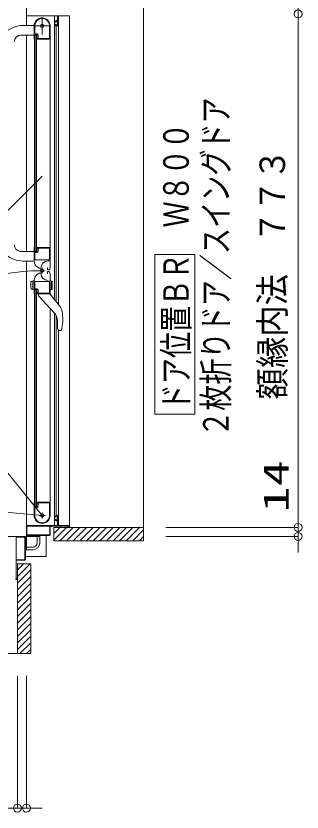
# Model space of a CAD drawing. Units: millimetres on the paper. Extents: x -305 to 305, y -152 to 152.
# Drawn here: x -114.2 to -92.7, y -10.7 to 49.2 of the extents above; entities that cross this region are included whole.
import ezdxf
from ezdxf.enums import TextEntityAlignment as Align

# ---------------------------------------------------------------- set-up
doc = ezdxf.new("R2010")
doc.units = ezdxf.units.MM
doc.linetypes.add('LONG_CHAIN', pattern=[21, 18, -1, 1, -1])
doc.linetypes.add('LONG_DOUBLE_CHAIN', pattern=[21.8, 18, -1, 0.6, -0.6, 0.6, -1])
doc.layers.add('0-0_0', color=7, linetype='Continuous', lineweight=9)
doc.layers.add('0-1_VIEW0001', color=7, linetype='Continuous', lineweight=9)
doc.styles.add('ＭＳ ゴシック', font='')
doc.styles.get('ＭＳ ゴシック').set_extended_font_data('MS Gothic')

# ---------------------------------------------------------------- blocks, each defined once
blk = doc.blocks.new('_ORIGIN')
at = {"layer": '0-0_0'}
blk.add_line((0, 0), (-1, 0), dxfattribs=at)
blk.add_circle((0, 0), 0.5, dxfattribs=at)

msp = doc.modelspace()

# ---------------------------------------------------------------- linework, layer by layer
at = {"layer": '0-0_0'}
for p, q in [((-92.984, 48.804), (-92.984, 11.354)), ((-92.984, 10.754), (-92.984, 16.001)), ((-92.984, 11.354), (-92.984, 11.954)), ((-102.945, 10.754), (-92.984, 10.754)), ((-102.945, 10.754), (-92.984, 10.754)), ((-92.984, 10.754), (-92.984, 10.074)), ((-102.945, 10.074), (-92.984, 10.074)), ((-92.984, 9.474), (-92.984, 8.874)), ((-114.114, -0.416), (-114.114, -10.375)), ((-114.114, -0.416), (-114.114, -10.375)), ((-113.434, -0.416), (-113.434, -10.375)), ((-114.114, -10.375), (-119.362, -10.375)), ((-114.114, -10.375), (-113.434, -10.375)), ((-112.834, -10.375), (-112.234, -10.375))]:
    msp.add_line(p, q, dxfattribs=at)
at = {"layer": '0-1_VIEW0001'}
for p, q in [((-104.609, 50.347), (-104.609, 9.748)), ((-113.434, 49.95), (-113.434, 48.524)), ((-111.114, 49.248), (-113.409, 49.248)), ((-111.328, 27.903), (-111.328, 49.248)), ((-111.099, 48.913), (-111.099, 49.233)), ((-111.049, 49.233), (-111.049, 48.548)), ((-110.199, 49.248), (-111.034, 49.248)), ((-111.011, 27.519), (-111.011, 49.248)), ((-110.184, 10.898), (-110.184, 49.248)), ((-111.699, 48.572), (-111.699, 47.558)), ((-111.249, 48.793), (-111.249, 48.848)), ((-111.249, 48.548), (-111.249, 48.613)), ((-111.214, 48.778), (-111.234, 48.778)), ((-111.234, 48.628), (-111.214, 48.628)), ((-111.199, 48.898), (-111.114, 48.898)), ((-111.199, 48.838), (-111.199, 48.793)), ((-111.199, 48.613), (-111.199, 48.568)), ((-111.114, 48.853), (-111.184, 48.853)), ((-111.184, 48.553), (-111.114, 48.553)), ((-111.099, 48.568), (-111.099, 48.838)), ((-113.677, 48.523), (-112.859, 48.526)), ((-112.849, 47.513), (-112.849, 48.498)), ((-112.804, 47.968), (-112.804, 48.498)), ((-111.649, 48.499), (-111.649, 31.823)), ((-111.099, 48.498), (-111.199, 48.498)), ((-111.188, 27.733), (-111.188, 48.498)), ((-113.844, 47.803), (-112.849, 47.803)), ((-113.434, 47.798), (-113.434, 31.524)), ((-112.834, 31.823), (-112.834, 47.498)), ((-112.808, 47.498), (-112.834, 47.498)), ((-112.786, 47.52), (-112.795, 47.505)), ((-112.684, 47.823), (-112.784, 47.823)), ((-112.784, 31.498), (-112.784, 47.823)), ((-112.634, 47.848), (-112.759, 47.848)), ((-112.614, 47.893), (-112.729, 47.893)), ((-112.684, 31.498), (-112.684, 47.823)), ((-112.624, 47.527), (-112.624, 47.533)), ((-112.614, 47.505), (-112.622, 47.52)), ((-111.659, 47.498), (-112.601, 47.498)), ((-112.584, 47.573), (-112.584, 47.798)), ((-112.539, 47.558), (-112.539, 47.818)), ((-111.709, 47.548), (-112.529, 47.548)), ((-112.849, 31.808), (-112.849, 30.822)), ((-112.834, 31.823), (-112.808, 31.823)), ((-112.795, 31.816), (-112.786, 31.802)), ((-112.624, 31.788), (-112.624, 31.794)), ((-112.622, 31.802), (-112.614, 31.816)), ((-111.649, 31.823), (-112.601, 31.823)), ((-112.524, 31.773), (-111.709, 31.773)), ((-111.699, 31.763), (-111.699, 30.903)), ((-111.649, 31.854), (-111.649, 30.284)), ((-113.914, 31.524), (-112.859, 31.524)), ((-112.804, 30.908), (-112.804, 31.358)), ((-112.784, 31.498), (-112.684, 31.498)), ((-112.759, 31.473), (-112.634, 31.473)), ((-112.729, 31.433), (-112.614, 31.433)), ((-112.584, 31.523), (-112.584, 31.748)), ((-112.539, 31.508), (-112.539, 31.758)), ((-100.755, 31.285), (-103.755, 31.285)), ((-103.755, 19.285), (-103.755, 31.285)), ((-100.755, 19.285), (-100.755, 31.285)), ((-113.677, 30.798), (-112.859, 30.796)), ((-113.434, 9.073), (-113.434, 30.798)), ((-113.434, 30.798), (-113.434, 10.198)), ((-111.709, 30.893), (-112.789, 30.893)), ((-111.723, 30.803), (-111.803, 30.803)), ((-112.419, 30.227), (-112.549, 30.302)), ((-112.343, 30.263), (-112.343, 29.883)), ((-111.854, 30.158), (-111.854, 30.308)), ((-111.854, 29.988), (-111.854, 29.838)), ((-111.799, 30.133), (-111.829, 30.133)), ((-111.799, 30.013), (-111.829, 30.013)), ((-112.419, 29.919), (-112.549, 29.844)), ((-111.649, 28.293), (-111.649, 29.863)), ((-113.099, 29.198), (-113.099, 28.747)), ((-112.849, 29.323), (-113.044, 29.27)), ((-112.949, 28.649), (-112.949, 29.296)), ((-112.849, 28.338), (-112.849, 29.324)), ((-112.804, 29.238), (-112.804, 28.788)), ((-111.709, 29.253), (-112.789, 29.253)), ((-111.699, 28.383), (-111.699, 29.243)), ((-111.549, 28.649), (-111.549, 29.296)), ((-111.499, 29.256), (-111.499, 28.69)), ((-112.849, 28.623), (-113.044, 28.675)), ((-112.834, 28.323), (-112.834, 12.648)), ((-112.834, 28.323), (-112.808, 28.323)), ((-112.795, 28.33), (-112.786, 28.345)), ((-112.784, 28.648), (-112.784, 12.323)), ((-112.784, 28.648), (-112.684, 28.648)), ((-112.759, 28.673), (-112.634, 28.673)), ((-112.729, 28.713), (-112.614, 28.713)), ((-112.684, 28.648), (-112.684, 12.323)), ((-112.624, 28.358), (-112.624, 28.352)), ((-112.622, 28.345), (-112.614, 28.33)), ((-112.601, 28.323), (-111.659, 28.323)), ((-112.584, 28.623), (-112.584, 28.398)), ((-112.539, 28.638), (-112.539, 28.388)), ((-112.524, 28.373), (-111.709, 28.373)), ((-112.524, 28.323), (-112.524, 28.232)), ((-110.936, 27.428), (-111.674, 28.323)), ((-111.649, 28.623), (-111.525, 28.656)), ((-112.495, 28.161), (-111.317, 26.873)), ((-111.649, 11.648), (-111.649, 27.236)), ((-111.328, 10.898), (-111.328, 26.885)), ((-111.188, 11.648), (-111.188, 26.688)), ((-111.09, 26.289), (-111.09, 25.77)), ((-111.029, 25.609), (-111.027, 25.606)), ((-111.011, 10.898), (-111.011, 25.573)), ((-110.952, 25.573), (-110.87, 25.573)), ((-110.828, 25.587), (-110.8, 25.621)), ((-110.828, 25.587), (-110.828, 25.586)), ((-110.756, 25.736), (-110.8, 25.621)), ((-100.755, 19.285), (-103.755, 19.285)), ((-112.849, 12.633), (-112.849, 11.648)), ((-112.808, 12.648), (-112.834, 12.648)), ((-112.786, 12.627), (-112.795, 12.641)), ((-112.624, 12.619), (-112.624, 12.613)), ((-112.614, 12.641), (-112.622, 12.627)), ((-111.659, 12.648), (-112.601, 12.648)), ((-112.539, 12.588), (-112.539, 12.328)), ((-111.709, 12.598), (-112.529, 12.598)), ((-111.699, 11.574), (-111.699, 12.588)), ((-112.804, 12.178), (-112.804, 11.648)), ((-112.684, 12.323), (-112.784, 12.323)), ((-112.634, 12.298), (-112.759, 12.298)), ((-112.614, 12.253), (-112.729, 12.253)), ((-112.584, 12.573), (-112.584, 12.348)), ((-111.249, 11.598), (-111.249, 11.533)), ((-111.234, 11.518), (-111.214, 11.518)), ((-111.099, 11.648), (-111.199, 11.648)), ((-111.199, 11.533), (-111.199, 11.578)), ((-111.184, 11.593), (-111.114, 11.593)), ((-111.099, 11.578), (-111.099, 11.308)), ((-111.049, 10.913), (-111.049, 11.598)), ((-111.114, 10.898), (-113.409, 10.898)), ((-113.389, 10.833), (-113.389, 10.208)), ((-111.694, 10.848), (-113.374, 10.848)), ((-111.679, 10.208), (-111.679, 10.833)), ((-111.634, 10.198), (-111.634, 10.833)), ((-111.619, 10.848), (-110.249, 10.848)), ((-111.249, 11.353), (-111.249, 11.298)), ((-111.214, 11.368), (-111.234, 11.368)), ((-111.199, 11.308), (-111.199, 11.353)), ((-111.199, 11.248), (-111.114, 11.248)), ((-111.114, 11.293), (-111.184, 11.293)), ((-111.099, 11.233), (-111.099, 10.913)), ((-110.199, 10.898), (-111.034, 10.898)), ((-110.234, 10.833), (-110.234, 10.763)), ((-110.184, 10.763), (-110.184, 10.883)), ((-113.374, 10.193), (-111.694, 10.193)), ((-104.609, 10.748), (-111.359, 10.748)), ((-110.41, 10.748), (-111.359, 9.798)), ((-110.91, 10.748), (-111.359, 10.298)), ((-109.91, 10.748), (-110.909, 9.748)), ((-109.41, 10.748), (-110.409, 9.748)), ((-108.91, 10.748), (-109.909, 9.748)), ((-108.409, 10.748), (-109.409, 9.748)), ((-107.91, 10.748), (-108.909, 9.748)), ((-107.409, 10.748), (-108.409, 9.748)), ((-106.909, 10.748), (-107.909, 9.748)), ((-106.409, 10.748), (-107.409, 9.748)), ((-105.909, 10.748), (-106.909, 9.748)), ((-105.414, 10.748), (-106.414, 9.748)), ((-104.919, 10.748), (-105.919, 9.748)), ((-104.609, 10.563), (-105.425, 9.748)), ((-112.434, 10.073), (-134.159, 10.073)), ((-134.159, 10.073), (-113.559, 10.073)), ((-114.209, 8.333), (-114.209, 10.013)), ((-114.194, 10.028), (-113.569, 10.028)), ((-113.554, 10.013), (-113.554, 8.333)), ((-113.509, 10.023), (-113.509, 9.688)), ((-113.509, 9.618), (-113.509, 8.323)), ((-113.494, 9.673), (-113.444, 9.673)), ((-113.444, 9.633), (-113.494, 9.633)), ((-113.434, 9.663), (-113.434, 9.643)), ((-113.384, 10.148), (-113.049, 10.148)), ((-113.034, 10.133), (-113.034, 10.083)), ((-113.024, 10.073), (-113.004, 10.073)), ((-112.994, 10.083), (-112.994, 10.133)), ((-112.979, 10.148), (-111.684, 10.148)), ((-112.934, 10.073), (-112.934, 10.148)), ((-112.434, 10.073), (-112.834, 10.073)), ((-112.634, 10.073), (-112.634, 9.573)), ((-112.434, 10.073), (-112.434, 10.148)), ((-112.434, 10.073), (-112.434, 10.148)), ((-112.434, 10.073), (-112.434, 9.573)), ((-104.609, 10.068), (-104.93, 9.748)), ((-113.434, 9.573), (-113.509, 9.573)), ((-113.434, 9.073), (-113.509, 9.073)), ((-113.434, 9.073), (-113.509, 9.073)), ((-113.434, 9.473), (-113.434, 9.073)), ((-112.934, 9.273), (-113.434, 9.273)), ((-112.934, 9.073), (-113.434, 9.073)), ((-114.209, 8.258), (-114.209, 6.888)), ((-113.569, 8.318), (-114.194, 8.318)), ((-113.559, 8.273), (-114.194, 8.273)), ((-114.109, 1.248), (-114.109, 7.998)), ((-114.109, 7.048), (-113.159, 7.998)), ((-114.109, 7.548), (-113.659, 7.998)), ((-114.109, 6.548), (-113.109, 7.548)), ((-114.124, 6.823), (-114.244, 6.823)), ((-114.194, 6.873), (-114.124, 6.873)), ((-114.109, 6.048), (-113.109, 7.048)), ((-114.109, 5.548), (-113.109, 6.548)), ((-114.109, 5.048), (-113.109, 6.048)), ((-114.109, 4.548), (-113.109, 5.548)), ((-114.109, 4.048), (-113.109, 5.048)), ((-114.109, 3.548), (-113.109, 4.548)), ((-114.109, 3.048), (-113.109, 4.048)), ((-114.109, 2.548), (-113.109, 3.548)), ((-114.109, 2.053), (-113.109, 3.053)), ((-114.109, 1.558), (-113.109, 2.558)), ((-113.925, 1.248), (-113.109, 2.063)), ((-153.708, 1.248), (-113.109, 1.248)), ((-113.43, 1.248), (-113.109, 1.568))]:
    msp.add_line(p, q, dxfattribs=at)
at = {"layer": '0-1_VIEW0001', "linetype": 'LONG_CHAIN'}
for p, q in [((-112.249, 47.848), (-112.249, 49.148)), ((-112.899, 48.498), (-111.599, 48.498)), ((-112.037, 30.073), (-112.428, 30.073)), ((-112.249, 30.286), (-112.249, 29.861)), ((-112.019, 11.648), (-112.479, 11.648)), ((-112.249, 11.418), (-112.249, 11.878))]:
    msp.add_line(p, q, dxfattribs=at)
at = {"layer": '0-1_VIEW0001', "linetype": 'LONG_DOUBLE_CHAIN'}
for p, q in [((-112.249, 37.195), (-123.01, 26.434)), ((-112.249, 11.648), (-123.01, 24.908)), ((-128.114, 13.036), (-112.249, 11.648)), ((-111.934, 10.148), (-111.934, 8.573)), ((-113.509, 8.573), (-111.934, 8.573))]:
    msp.add_line(p, q, dxfattribs=at)
at = {"layer": '0-1_VIEW0001', "color": 5}
for p, q in [((-111.359, 10.748), (-104.609, 10.748)), ((-114.109, 7.998), (-114.109, 1.248))]:
    msp.add_line(p, q, dxfattribs=at)
at = {"layer": '0-1_VIEW0001'}
for points in [[(-111.649, 28.623), (-111.649, 29.323), (-111.525, 29.289)], [(-111.082, 25.709), (-111.083, 25.713), (-111.084, 25.717), (-111.085, 25.721), (-111.086, 25.726), (-111.087, 25.73), (-111.087, 25.734), (-111.088, 25.738), (-111.089, 25.743), (-111.089, 25.747), (-111.09, 25.752), (-111.09, 25.754), (-111.09, 25.756), (-111.09, 25.758), (-111.09, 25.76), (-111.09, 25.762), (-111.09, 25.764), (-111.09, 25.767), (-111.09, 25.769), (-111.09, 25.771), (-111.09, 25.773)], [(-111.029, 25.609), (-111.03, 25.61), (-111.031, 25.611), (-111.032, 25.612), (-111.033, 25.613), (-111.034, 25.614), (-111.035, 25.616), (-111.036, 25.617), (-111.037, 25.618), (-111.038, 25.62), (-111.039, 25.621), (-111.04, 25.622), (-111.041, 25.624), (-111.042, 25.625), (-111.043, 25.627), (-111.044, 25.628), (-111.045, 25.63), (-111.046, 25.631), (-111.047, 25.633), (-111.049, 25.635), (-111.051, 25.638), (-111.053, 25.641), (-111.054, 25.644), (-111.056, 25.647), (-111.058, 25.651), (-111.06, 25.654), (-111.062, 25.658), (-111.064, 25.661), (-111.066, 25.665), (-111.068, 25.669), (-111.069, 25.673), (-111.071, 25.677), (-111.073, 25.68), (-111.074, 25.684), (-111.076, 25.688), (-111.077, 25.692), (-111.078, 25.696), (-111.08, 25.7), (-111.081, 25.705), (-111.082, 25.709)], [(-110.87, 25.573), (-110.868, 25.573), (-110.866, 25.574), (-110.864, 25.574), (-110.861, 25.574), (-110.859, 25.574), (-110.857, 25.575), (-110.855, 25.575), (-110.853, 25.575), (-110.85, 25.576), (-110.848, 25.576), (-110.846, 25.577), (-110.844, 25.578), (-110.842, 25.578), (-110.839, 25.579), (-110.837, 25.58), (-110.835, 25.581), (-110.833, 25.582), (-110.831, 25.583), (-110.83, 25.585), (-110.828, 25.586)], [(-104.609, 9.748), (-111.359, 9.748), (-111.359, 10.749)], [(-113.109, 1.248), (-113.109, 7.998), (-114.11, 7.998)]]:
    msp.add_lwpolyline(points, dxfattribs=at)
for centre, radius in [((-112.249, 48.498), 0.125), ((-112.249, 30.073), 0.113), ((-112.249, 11.648), 0.125)]:
    msp.add_circle(centre, radius, dxfattribs=at)
for centre, radius, start, end in [((-113.409, 49.273), 0.025, 180, 270), ((-111.114, 49.233), 0.015, 0, 90), ((-111.034, 49.233), 0.015, 90, 180), ((-110.199, 49.263), 0.015, 270, 0), ((-112.249, 48.498), 0.6, 0, 180), ((-112.249, 48.498), 0.555, 7.76707, 180), ((-111.709, 48.572), 0.01, 0, 7.76707), ((-111.199, 48.848), 0.05, 90, 180), ((-111.234, 48.793), 0.015, 180, 270), ((-111.234, 48.613), 0.015, 90, 180), ((-111.199, 48.548), 0.05, 180, 270), ((-111.214, 48.793), 0.015, 270, 0), ((-111.214, 48.613), 0.015, 0, 90), ((-111.184, 48.838), 0.015, 90, 180), ((-111.184, 48.568), 0.015, 180, 270), ((-111.114, 48.913), 0.015, 270, 0), ((-111.114, 48.838), 0.015, 0, 90), ((-111.114, 48.568), 0.015, 270, 0), ((-111.099, 48.548), 0.05, 270, 0), ((-113.67, 46.453), 2.07, 90.2, 129.02418), ((-112.729, 47.968), 0.075, 180, 270), ((-113.844, 47.303), 0.5, 90, 180), ((-112.834, 47.513), 0.015, 180, 270), ((-112.808, 47.513), 0.015, 270, 329.03624), ((-112.799, 47.527), 0.015, 329.03624, 0), ((-112.759, 47.823), 0.025, 90, 180), ((-112.634, 47.798), 0.05, 0, 90), ((-112.609, 47.533), 0.015, 90, 180), ((-112.609, 47.527), 0.015, 180, 210.96376), ((-112.614, 47.818), 0.075, 0, 90), ((-112.601, 47.513), 0.015, 210.96376, 270), ((-112.609, 47.573), 0.025, 270, 0), ((-112.529, 47.558), 0.01, 180, 270), ((-111.709, 47.558), 0.01, 270, 0), ((-111.659, 47.508), 0.01, 270, 0), ((-113.844, 32.019), 0.5, 180, 262.04438), ((-112.834, 31.808), 0.015, 90, 180), ((-112.808, 31.808), 0.015, 30.96376, 90), ((-112.799, 31.794), 0.015, 0, 30.96376), ((-112.609, 31.794), 0.015, 149.03624, 180), ((-112.609, 31.788), 0.015, 180, 270), ((-112.601, 31.808), 0.015, 90, 149.03624), ((-112.609, 31.748), 0.025, 0, 90), ((-112.524, 31.758), 0.015, 90, 180), ((-111.709, 31.763), 0.01, 0, 90), ((-111.659, 31.813), 0.01, 0, 90), ((-113.67, 32.868), 2.07, 230.94186, 269.8), ((-112.729, 31.358), 0.075, 90, 180), ((-112.759, 31.498), 0.025, 180, 270), ((-112.634, 31.523), 0.05, 270, 0), ((-112.614, 31.508), 0.075, 270, 0), ((-112.249, 30.822), 0.6, 180, 240), ((-112.789, 30.908), 0.015, 180, 270), ((-111.803, 30.263), 0.54, 90, 180), ((-111.709, 30.903), 0.01, 270, 0), ((-111.829, 30.158), 0.025, 180, 270), ((-111.829, 29.988), 0.025, 90, 180), ((-111.799, 30.283), 0.15, 270, 0), ((-111.799, 29.863), 0.15, 0, 90), ((-112.249, 29.324), 0.6, 120, 180), ((-111.803, 29.883), 0.54, 180, 270), ((-113.024, 29.198), 0.075, 105, 180), ((-112.789, 29.238), 0.015, 90, 180), ((-112.729, 28.788), 0.075, 180, 270), ((-111.709, 29.243), 0.01, 0, 90), ((-111.534, 29.256), 0.035, 0, 75), ((-113.024, 28.747), 0.075, 180, 255), ((-112.834, 28.338), 0.015, 180, 270), ((-112.808, 28.338), 0.015, 270, 329.03624), ((-112.799, 28.352), 0.015, 329.03624, 0), ((-112.759, 28.648), 0.025, 90, 180), ((-112.634, 28.623), 0.05, 0, 90), ((-112.609, 28.358), 0.015, 90, 180), ((-112.609, 28.352), 0.015, 180, 210.96376), ((-112.614, 28.638), 0.075, 0, 90), ((-112.601, 28.338), 0.015, 210.96376, 270), ((-112.609, 28.398), 0.025, 270, 0), ((-112.524, 28.388), 0.015, 180, 270), ((-112.424, 28.232), 0.1, 180, 222.43623), ((-111.709, 28.383), 0.01, 270, 0), ((-111.659, 28.333), 0.01, 270, 0), ((-111.534, 28.69), 0.035, 285, 0), ((-111.631, 26.855), 0.9, 9.28844, 39.5), ((-114.364, 26.408), 3.67, 349.4547, 9.28844), ((-111.955, 26.289), 0.865, 0, 42.43623), ((-110.952, 25.673), 0.1, 221.81032, 270), ((-112.834, 12.633), 0.015, 90, 180), ((-112.808, 12.633), 0.015, 30.96376, 90), ((-112.799, 12.619), 0.015, 0, 30.96376), ((-112.609, 12.619), 0.015, 149.03624, 180), ((-112.609, 12.613), 0.015, 180, 270), ((-112.601, 12.633), 0.015, 90, 149.03624), ((-112.609, 12.573), 0.025, 0, 90), ((-112.529, 12.588), 0.01, 90, 180), ((-111.709, 12.588), 0.01, 0, 90), ((-111.659, 12.638), 0.01, 0, 90), ((-112.729, 12.178), 0.075, 90, 180), ((-112.759, 12.323), 0.025, 180, 270), ((-112.634, 12.348), 0.05, 270, 0), ((-112.614, 12.328), 0.075, 270, 0), ((-112.249, 11.648), 0.6, 180, 0), ((-112.249, 11.648), 0.555, 180, 352.23293), ((-111.709, 11.574), 0.01, 352.23293, 0), ((-111.664, 11.748), 0.015, 0, 2.69354), ((-111.199, 11.598), 0.05, 90, 180), ((-111.234, 11.533), 0.015, 180, 270), ((-111.214, 11.533), 0.015, 270, 0), ((-111.184, 11.578), 0.015, 90, 180), ((-111.114, 11.578), 0.015, 0, 90), ((-111.099, 11.598), 0.05, 0, 90), ((-113.409, 10.873), 0.025, 90, 180), ((-113.374, 10.833), 0.015, 90, 180), ((-111.694, 10.833), 0.015, 0, 90), ((-111.619, 10.833), 0.015, 90, 180), ((-111.234, 11.353), 0.015, 90, 180), ((-111.199, 11.298), 0.05, 180, 270), ((-111.214, 11.353), 0.015, 0, 90), ((-111.184, 11.308), 0.015, 180, 270), ((-111.114, 11.308), 0.015, 270, 0), ((-111.114, 11.233), 0.015, 0, 90), ((-111.114, 10.913), 0.015, 270, 0), ((-111.034, 10.913), 0.015, 180, 270), ((-110.249, 10.833), 0.015, 0, 90), ((-110.199, 10.883), 0.015, 0, 90), ((-113.384, 10.198), 0.05, 180, 270), ((-113.374, 10.208), 0.015, 180, 270), ((-111.694, 10.208), 0.015, 270, 0), ((-111.684, 10.198), 0.05, 270, 0), ((-110.219, 10.763), 0.015, 180, 270), ((-110.199, 10.763), 0.015, 270, 0), ((-114.194, 10.013), 0.015, 90, 180), ((-113.569, 10.013), 0.015, 0, 90), ((-113.559, 10.023), 0.05, 0, 90), ((-113.494, 9.688), 0.015, 180, 270), ((-113.494, 9.618), 0.015, 90, 180), ((-113.444, 9.663), 0.01, 0, 90), ((-113.444, 9.643), 0.01, 270, 0), ((-113.049, 10.133), 0.015, 0, 90), ((-113.024, 10.083), 0.01, 180, 270), ((-113.004, 10.083), 0.01, 270, 0), ((-112.979, 10.133), 0.015, 90, 180), ((-112.934, 9.573), 0.3, 270, 0), ((-112.934, 9.573), 0.5, 270, 0), ((-114.194, 8.333), 0.015, 180, 270), ((-114.194, 8.258), 0.015, 90, 180), ((-113.569, 8.333), 0.015, 270, 0), ((-113.559, 8.323), 0.05, 270, 0), ((-114.194, 6.888), 0.015, 180, 270), ((-114.124, 6.858), 0.015, 0, 90), ((-114.124, 6.838), 0.015, 270, 0)]:
    msp.add_arc(centre, radius, start, end, dxfattribs=at)
at = {"layer": '0-1_VIEW0001', "linetype": 'LONG_DOUBLE_CHAIN'}
msp.add_arc((-112.249, 14.148), 15.925, 90, 183.99733, dxfattribs=at)

# ---------------------------------------------------------------- block references
at = {"layer": '0-0_0', "xscale": 0.6, "yscale": 0.6}
for p, rotation in [((-92.984, 49.404), 270), ((-92.984, 49.404), 90), ((-92.984, 10.754), 270), ((-92.984, 10.754), 270), ((-92.984, 10.074), 90), ((-113.434, -10.375), 180)]:
    msp.add_blockref('_ORIGIN', p, dxfattribs=dict(at, rotation=rotation))
msp.add_blockref('_ORIGIN', (-114.114, -10.375), dxfattribs=at)
msp.add_blockref('_ORIGIN', (-114.114, -10.375), dxfattribs=at)

# ---------------------------------------------------------------- texts
at = {"layer": '0-0_0', "style": 'ＭＳ ゴシック'}
for s, width, p in [('額縁内法\u3000７７３', 0.9, (-93.386, 20.386)), ('14', 1.5, (-93.114, 11.882))]:
    msp.add_text(s, height=1.921, rotation=90, dxfattribs=dict(at, width=width)).set_placement(p, align=Align.BOTTOM_LEFT)
at = {"layer": '0-1_VIEW0001', "style": 'ＭＳ ゴシック', "width": 0.75}
for s, p in [('２枚折りドア／スイングドア', (-97.638, 17.57)), ('ドア位置ＢＲ\u3000Ｗ８００', (-100.635, 19.57))]:
    msp.add_text(s, height=1.921, rotation=90, dxfattribs=at).set_placement(p, align=Align.BOTTOM_LEFT)

doc.saveas('drawing.dxf')
